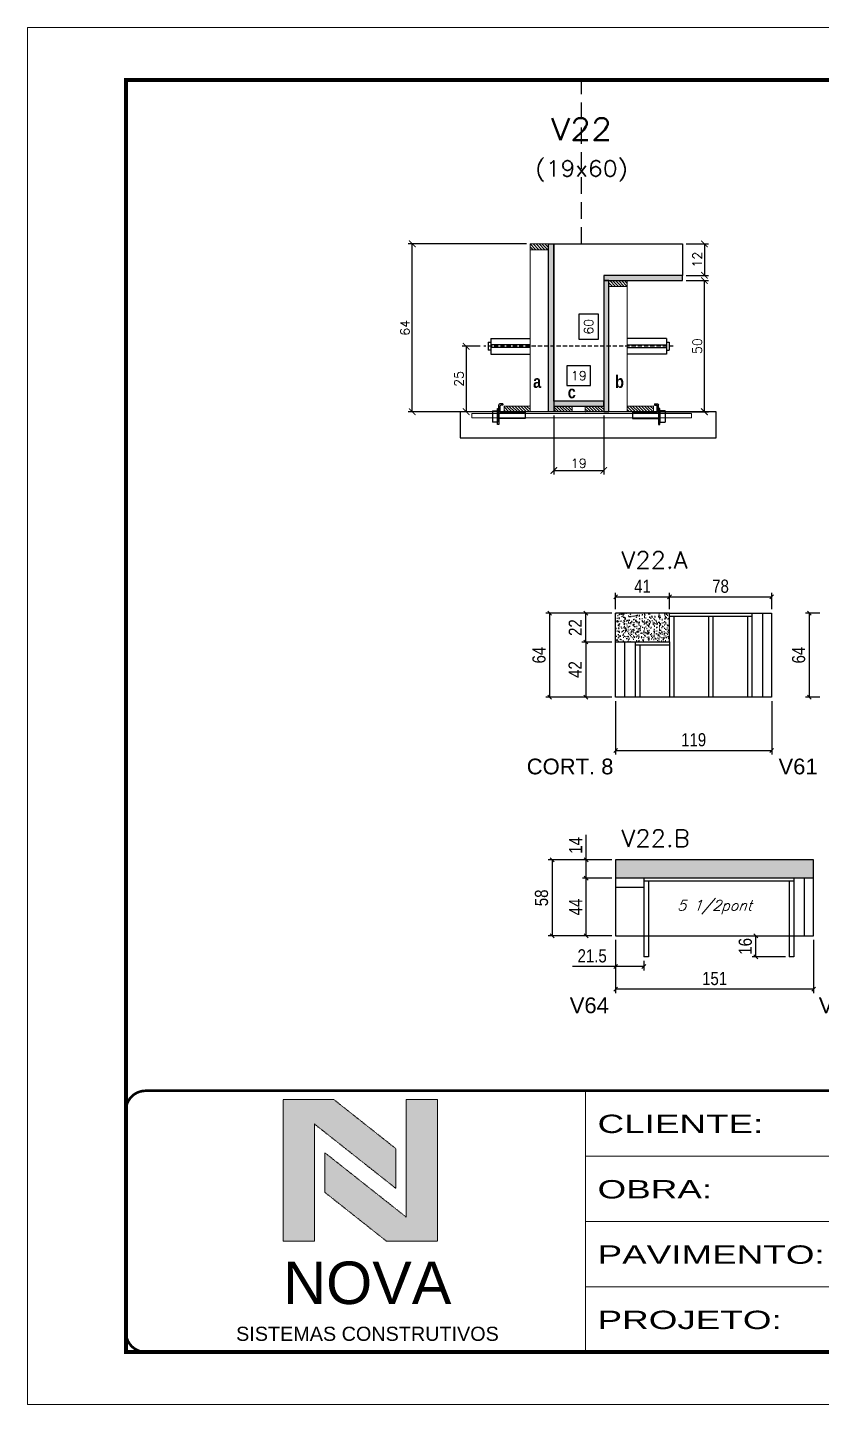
# Model space of a CAD drawing. Extents: x 0 to 6325, y 5574 to 19307.
# Drawn here: x 0 to 605, y 9020 to 10070 of the extents above; entities that cross this region are included whole.
import ezdxf
from ezdxf.enums import TextEntityAlignment as Align

# ---------------------------------------------------------------- set-up
doc = ezdxf.new("R2010")
doc.units = 0
for name, pattern in [('CONTINUO', [0]), ('DASHED', [0.75, 0.5, -0.25]), ('HIDDEN', [9.525, 6.35, -3.175])]:
    doc.linetypes.add(name, pattern=pattern)
for name, color, linetype in [('1', 1, 'Continuous'), ('5', 5, 'Continuous'), ('barrote', 251, 'Continuous'), ('COTA', 241, 'Continuous'), ('Cota Seção (2x)', 4, 'Continuous'), ('detalhes', 4, 'Continuous'), ('Hachura', 253, 'Continuous'), ('Painéis', 200, 'Continuous'), ('presilha', 1, 'Continuous'), ('SARR_2.2x7', 40, 'Continuous'), ('SARR_3.5x7', 81, 'Continuous'), ('TENSOR', 3, 'Continuous'), ('texto', 7, 'Continuous'), ('Texto de Titulo', 7, 'Continuous'), ('Texto Qtd Sarr', 242, 'Continuous')]:
    doc.layers.add(name, color=color, linetype=linetype)
for name, color, linetype, lineweight in [('CARIMBO-LEGENDA', 75, 'Continuous', 15), ('CONCRETO', 251, 'Continuous', 25), ('Folhas', 255, 'Continuous', 9), ('Madeira', 126, 'Continuous', 18), ('SARRAFO DE PRESSAO', 251, 'DASHED', 9), ('SCO-___-LAJ', 2, 'Continuous', 0), ('Texto Seção', 7, 'Continuous', 15)]:
    doc.layers.add(name, color=color, linetype=linetype, lineweight=lineweight)
doc.styles.add('arial', font='arial.ttf')
doc.styles.add('COTA TECNICA', font='techl___.ttf', dxfattribs={"height": 10})
doc.styles.add('REGUA-120', font='ROMANS.shx', dxfattribs={"height": 15})
doc.styles.add('Romans', font='romans.shx')
doc.styles.get("Standard").update_dxf_attribs({"font": 'arial.ttf'})
doc.styles.add('TECNICA', font='techb___.ttf', dxfattribs={"height": 10})
doc.styles.add('Tecnologia', font='')
doc.styles.get('Tecnologia').set_extended_font_data('Forgotten Futurist')
doc.dimstyles.new('Cota Seção (2x)', dxfattribs={"dimtxt": 7, "dimasz": 5, "dimexe": 3, "dimexo": 3, "dimgap": 2, "dimtad": 3, "dimdec": 1, "dimlfac": 0.5, "dimzin": 12, "dimdsep": 46, "dimtxsty": 'Romans', "dimblk": 'ARCHTICK', "dimcen": 0, "dimclrd": 4, "dimclre": 4, "dimclrt": 1, "dimadec": 1, "dimazin": 3, "dimtfac": 1, "dimtdec": 1, "dimtmove": 0, "dimatfit": 3, "dimldrblk": 'OBLIQUE', "dimfxl": 1, "dimtolj": 1, "dimtzin": 12, "dimarcsym": 0})
doc.dimstyles.new('Cota Seção interna', dxfattribs={"dimtxt": 7, "dimasz": 6, "dimexe": 0.18, "dimexo": 2, "dimgap": -4, "dimtad": 3, "dimdec": 1, "dimlfac": 0.5, "dimzin": 12, "dimdsep": 46, "dimtxsty": 'Romans', "dimblk": 'ARCHTICK', "dimcen": 0.09, "dimse1": 1, "dimse2": 1, "dimsd1": 1, "dimsd2": 1, "dimclrd": 180, "dimclre": 5, "dimclrt": 1, "dimadec": 0, "dimazin": 3, "dimtfac": 1, "dimtdec": 1, "dimtofl": 0, "dimtmove": 0, "dimatfit": 3, "dimldrblk": 'ARCHTICK', "dimfxl": 1, "dimtolj": 1, "dimtzin": 0, "dimarcsym": 0})
doc.dimstyles.new('PAINEL', dxfattribs={"dimtxt": 10, "dimasz": 3, "dimexe": 3, "dimexo": 3, "dimgap": 3, "dimtad": 1, "dimdec": 1, "dimzin": 12, "dimdsep": 46, "dimtxsty": 'COTA TECNICA', "dimblk1": 'OBLIQUE', "dimblk2": 'OBLIQUE', "dimsah": 1, "dimcen": 0.9, "dimclrd": 4, "dimclre": 4, "dimclrt": 240, "dimadec": 1, "dimazin": 3, "dimtfac": 1, "dimtdec": 1, "dimtmove": 0, "dimatfit": 3, "dimfxl": 1, "dimtolj": 1, "dimtzin": 12, "dimarcsym": 0})
pattern_1 = [(315, (23357.9928, 1547.3305), (1.12253202, 1.12253202), [])]

# ---------------------------------------------------------------- blocks, each defined once
blk = doc.blocks.new('A$C64660E27')
at = {"layer": 'COTA', "true_color": 0x1a1a1a}
h = blk.add_hatch(color=250, dxfattribs=at)
h.dxf.hatch_style = 1
h.paths.add_polyline_path([(185.4, -11.6), (142.4, -11.6), (142.4, -131.6), (168.8, -131.6), (168.8, -32.2), (237.7, -86.7), (237.7, -53)])
at = {"layer": 'COTA'}
h = blk.add_hatch(color=20, dxfattribs=at)
h.dxf.hatch_style = 1
h.paths.add_polyline_path([(273, -11.4), (246.6, -11.4), (246.6, -111.1), (177.7, -56.6), (177.7, -90.2), (230, -131.6), (273, -131.6)])
for p, q in [((142.4, -131.6), (142.4, -11.6)), ((142.4, -11.6), (185.4, -11.6)), ((185.4, -11.6), (237.7, -53)), ((273, -11.4), (246.6, -11.4)), ((246.6, -111.1), (246.6, -11.4)), ((273, -11.4), (273, -131.6)), ((168.8, -32.2), (237.7, -86.7)), ((168.8, -131.6), (168.8, -32.2)), ((246.6, -111.1), (177.7, -56.6)), ((177.7, -90.2), (177.7, -56.6)), ((237.7, -86.7), (237.7, -53)), ((230, -131.6), (177.7, -90.2)), ((142.4, -131.6), (168.8, -131.6)), ((273, -131.6), (230, -131.6))]:
    blk.add_line(p, q)
at = {"layer": 'CARIMBO-LEGENDA', "color": 7, "linetype": 'Continuous', "ltscale": 100, "style": 'arial'}
blk.add_text('NOVA', height=36, dxfattribs=at).set_placement((142.4, -184.8))
at = {"layer": 'CARIMBO-LEGENDA', "color": 7, "linetype": 'Continuous', "style": 'arial'}
blk.add_text('SISTEMAS CONSTRUTIVOS', height=12, dxfattribs=at).set_placement((102.5, -216))
blk = doc.blocks.new('9999999999')
at = {"color": 30, "linetype": 'CONTINUO'}
for p, q in [((98564.6, 34230.2), (98564.6, 34429.4)), ((98564.6, 34379.6), (99584, 34379.6)), ((98564.6, 34329.8), (99488, 34329.8)), ((98564.6, 34280), (99488, 34280))]:
    blk.add_line(p, q, dxfattribs=at)
at = {"color": 30, "linetype": 'CONTINUO', "const_width": 2}
blk.add_lwpolyline([(99584, 34230.2), (99584, 34414.4, 0.414214), (99569, 34429.4), (98229, 34429.4, 0.414214), (98214, 34414.4), (98214, 34245.2, 0.414214), (98229, 34230.2), (99584, 34230.2)], format="xyb", dxfattribs=at)
at = {"layer": 'Folhas'}
blk.add_lwpolyline([(98139, 34190.2), (99624, 34190.2), (99624, 35240.2), (98139, 35240.2)], close=True, dxfattribs=at)
at = {"layer": 'Folhas', "color": 30, "const_width": 3}
blk.add_lwpolyline([(98214, 34230.2), (99584, 34230.2), (99584, 35200.2), (98214, 35200.2)], close=True, dxfattribs=at)
at = {"xscale": 0.9, "yscale": 0.9, "zscale": 0.9}
blk.add_blockref('A$C64660E27', (98205.8, 34433.1), dxfattribs=at)
at = {"layer": 'Folhas', "color": 7, "style": 'Tecnologia', "width": 1.5}
for s, p in [('CLIENTE:', (98573.7, 34397.2)), ('OBRA:', (98573.7, 34347.3)), ('PAVIMENTO:', (98573.7, 34297.5)), ('PROJETO:', (98573.7, 34247.7))]:
    blk.add_text(s, height=14, dxfattribs=at).set_placement(p)
blk = doc.blocks.new('titulo1')
at = {"layer": 'Defpoints', "color": 252, "linetype": 'HIDDEN', "ltscale": 2}
blk.add_line((0, 0), (0, 125), dxfattribs=at)
at = {"layer": 'Defpoints', "style": 'Romans', "oblique": 15}
blk.add_attdef('FOLHA', text='', height=10, dxfattribs=at).set_placement((0, 15.6), align=Align.MIDDLE_CENTER)
at = {"layer": 'Texto Qtd Sarr', "color": 3, "style": 'Romans', "oblique": 15}
for tag, height, p in [('TITULO', 17, (0, 71.4)), ('SEÇÃO', 12, (0, 41.5))]:
    blk.add_attdef(tag, text='', height=height, dxfattribs=at).set_placement(p, align=Align.MIDDLE_CENTER)
blk = doc.blocks.new('_ArchTick')
at = {"color": 0, "linetype": 'ByBlock', "const_width": 0.15}
blk.add_lwpolyline([(-0.5, -0.5), (0.5, 0.5)], dxfattribs=at)
blk = doc.blocks.new('*D3208')
at = {"layer": 'COTA', "color": 4, "lineweight": -2, "transparency": 16777216}
for p, q in [((502.4, 9905), (519.2, 9905)), ((516.2, 9905), (516.2, 9881)), ((502.4, 9881), (519.2, 9881))]:
    blk.add_line(p, q, dxfattribs=at)
at = {"layer": 'Defpoints', "color": 0, "transparency": 16777216}
for p in [(499.4, 9905), (499.4, 9881), (516.2, 9881)]:
    blk.add_point(p, dxfattribs=at)
at = {"layer": 'COTA', "color": 4, "lineweight": -2, "transparency": 16777216, "xscale": 5, "yscale": 5, "zscale": 5}
for p, rotation in [((516.2, 9905), 90), ((516.2, 9881), 270)]:
    blk.add_blockref('_ArchTick', p, dxfattribs=dict(at, rotation=rotation))
at = {"layer": 'COTA', "color": 1, "transparency": 16777216, "insert": (510.7, 9893), "char_height": 7, "attachment_point": 5, "rotation": 90, "style": 'Romans'}
blk.add_mtext('\\A1;12', dxfattribs=at)
blk = doc.blocks.new('_Oblique')
at = {"layer": '1', "color": 0, "lineweight": -2}
blk.add_line((-0.5, -0.5), (0.5, 0.5), dxfattribs=at)
blk = doc.blocks.new('*D3209')
at = {"layer": 'COTA', "color": 4, "lineweight": -2, "transparency": 16777216}
for p, q in [((380.4, 9905), (290.4, 9905)), ((293.4, 9777), (293.4, 9905)), ((364.8, 9777), (290.4, 9777))]:
    blk.add_line(p, q, dxfattribs=at)
at = {"layer": 'Defpoints', "color": 0, "transparency": 16777216}
for p in [(293.4, 9905), (383.4, 9905), (367.8, 9777)]:
    blk.add_point(p, dxfattribs=at)
at = {"layer": 'COTA', "color": 4, "lineweight": -2, "transparency": 16777216, "xscale": 5, "yscale": 5, "zscale": 5}
for p, rotation in [((293.4, 9905), 90), ((293.4, 9777), 270)]:
    blk.add_blockref('_ArchTick', p, dxfattribs=dict(at, rotation=rotation))
at = {"layer": 'COTA', "color": 1, "transparency": 16777216, "insert": (287.9, 9841), "char_height": 7, "attachment_point": 5, "rotation": 90, "style": 'Romans'}
blk.add_mtext('\\A1;64', dxfattribs=at)
blk = doc.blocks.new('*D3210')
at = {"layer": 'COTA', "color": 4, "lineweight": -2, "transparency": 16777216}
for p, q in [((502.4, 9877), (519.2, 9877)), ((516.2, 9777), (516.2, 9877)), ((476, 9777), (519.2, 9777))]:
    blk.add_line(p, q, dxfattribs=at)
at = {"layer": 'Defpoints', "color": 0, "transparency": 16777216}
for p in [(499.4, 9877), (516.2, 9877), (473, 9777)]:
    blk.add_point(p, dxfattribs=at)
at = {"layer": 'COTA', "color": 4, "lineweight": -2, "transparency": 16777216, "xscale": 5, "yscale": 5, "zscale": 5}
for p, rotation in [((516.2, 9877), 90), ((516.2, 9777), 270)]:
    blk.add_blockref('_ArchTick', p, dxfattribs=dict(at, rotation=rotation))
at = {"layer": 'COTA', "color": 1, "transparency": 16777216, "insert": (510.7, 9827), "char_height": 7, "attachment_point": 5, "rotation": 90, "style": 'Romans'}
blk.add_mtext('\\A1;50', dxfattribs=at)
blk = doc.blocks.new('*D3211')
at = {"layer": 'Cota Seção (2x)', "color": 180, "lineweight": -2, "transparency": 16777216}
for p, q in [((435.4, 9851.3), (420.4, 9851.3)), ((420.4, 9851.3), (420.4, 9832.3)), ((435.4, 9832.3), (435.4, 9851.3)), ((420.4, 9832.3), (435.4, 9832.3))]:
    blk.add_line(p, q, dxfattribs=at)
at = {"layer": 'Defpoints', "color": 0, "transparency": 16777216}
for p in [(439.4, 9905), (450.4, 9905), (450.4, 9785)]:
    blk.add_point(p, dxfattribs=at)
at = {"layer": 'Cota Seção (2x)', "color": 1, "transparency": 16777216, "insert": (427.9, 9841.8), "char_height": 7, "attachment_point": 5, "rotation": 90, "style": 'Romans'}
blk.add_mtext('\\A1;60', dxfattribs=at)
blk = doc.blocks.new('PRESILHA METÁLICA 1')
at = {"layer": 'presilha'}
for p, q in [((7.5, 10.6), (7.5, 19.9)), ((12, 21), (8.6, 21)), ((9, 11.6), (9, 18.9)), ((12, 19.5), (9.6, 19.5)), ((12, 21), (12, 19.5)), ((0, 13), (6, 13)), ((0, 13), (0, 0)), ((6, 0), (0, 0)), ((6, 15.5), (7.5, 15.5)), ((6, -2.5), (6, 15.5)), ((6, 13), (6, 0)), ((7.5, 15.5), (7.5, -2.5)), ((37.5, 4.1), (7.5, 4.1)), ((37.5, 11), (9.6, 11)), ((37.5, 11), (37.5, 4.1)), ((7.5, -2.5), (6, -2.5))]:
    blk.add_line(p, q, dxfattribs=at)
for centre, radius, start, end in [((8.6, 19.9), 1.14, 90, 180), ((9.6, 18.9), 0.57, 90, 180), ((9.6, 11.6), 0.57, 180, 270)]:
    blk.add_arc(centre, radius, start, end, dxfattribs=at)
blk = doc.blocks.new('*D3212')
at = {"layer": 'COTA', "color": 4, "lineweight": -2, "transparency": 16777216}
for p, q in [((401.4, 9774), (401.4, 9729.2)), ((439.4, 9774), (439.4, 9729.2)), ((401.4, 9732.2), (439.4, 9732.2))]:
    blk.add_line(p, q, dxfattribs=at)
at = {"layer": 'Defpoints', "color": 0, "transparency": 16777216}
for p in [(401.4, 9777), (439.4, 9777), (439.4, 9732.2)]:
    blk.add_point(p, dxfattribs=at)
at = {"layer": 'COTA', "color": 4, "lineweight": -2, "transparency": 16777216, "xscale": 5, "yscale": 5, "zscale": 5, "rotation": 180}
blk.add_blockref('_ArchTick', (401.4, 9732.2), dxfattribs=at)
at = {"layer": 'COTA', "color": 4, "lineweight": -2, "transparency": 16777216, "xscale": 5, "yscale": 5, "zscale": 5}
blk.add_blockref('_ArchTick', (439.4, 9732.2), dxfattribs=at)
at = {"layer": 'COTA', "color": 1, "transparency": 16777216, "insert": (420.4, 9737.7), "char_height": 7, "attachment_point": 5, "style": 'Romans'}
blk.add_mtext('\\A1;19', dxfattribs=at)
blk = doc.blocks.new('*D3213')
at = {"layer": 'Cota Seção (2x)', "color": 180, "lineweight": -2, "transparency": 16777216}
for p, q in [((429.4, 9812), (411.4, 9812)), ((411.4, 9812), (411.4, 9797)), ((429.4, 9797), (429.4, 9812)), ((411.4, 9797), (429.4, 9797))]:
    blk.add_line(p, q, dxfattribs=at)
at = {"layer": 'Defpoints', "color": 0, "transparency": 16777216}
for p in [(439.4, 9793), (401.4, 9777), (439.4, 9777)]:
    blk.add_point(p, dxfattribs=at)
at = {"layer": 'Cota Seção (2x)', "color": 1, "transparency": 16777216, "insert": (420.4, 9804.5), "char_height": 7, "attachment_point": 5, "style": 'Romans'}
blk.add_mtext('\\A1;19', dxfattribs=at)
blk = doc.blocks.new('*D3384')
at = {"layer": 'COTA', "color": 4, "lineweight": -2, "transparency": 16777216}
for p, q in [((445.5, 9601.4), (422.7, 9601.4)), ((425.7, 9601.4), (425.7, 9559.4)), ((445.5, 9559.4), (422.7, 9559.4))]:
    blk.add_line(p, q, dxfattribs=at)
at = {"layer": 'Defpoints', "color": 0, "transparency": 16777216}
for p in [(448.5, 9601.4), (425.7, 9559.4), (448.5, 9559.4)]:
    blk.add_point(p, dxfattribs=at)
at = {"layer": 'COTA', "color": 4, "lineweight": -2, "transparency": 16777216, "xscale": 3, "yscale": 3, "zscale": 3}
for p, rotation in [((425.7, 9601.4), 90), ((425.7, 9559.4), 270)]:
    blk.add_blockref('_Oblique', p, dxfattribs=dict(at, rotation=rotation))
at = {"layer": 'COTA', "color": 240, "transparency": 16777216, "insert": (417.6, 9580.4), "char_height": 10, "attachment_point": 5, "rotation": 90, "style": 'COTA TECNICA'}
blk.add_mtext('\\A1;42', dxfattribs=at)
blk = doc.blocks.new('*D3385')
at = {"layer": 'COTA', "color": 4, "lineweight": -2, "transparency": 16777216}
for p, q in [((448.5, 9556.4), (448.5, 9515.7)), ((567.5, 9556.4), (567.5, 9515.7)), ((448.5, 9518.7), (567.5, 9518.7))]:
    blk.add_line(p, q, dxfattribs=at)
at = {"layer": 'Defpoints', "color": 0, "transparency": 16777216}
for p in [(448.5, 9559.4), (567.5, 9559.4), (567.5, 9518.7)]:
    blk.add_point(p, dxfattribs=at)
at = {"layer": 'COTA', "color": 4, "lineweight": -2, "transparency": 16777216, "xscale": 3, "yscale": 3, "zscale": 3, "rotation": 180}
blk.add_blockref('_Oblique', (448.5, 9518.7), dxfattribs=at)
at = {"layer": 'COTA', "color": 4, "lineweight": -2, "transparency": 16777216, "xscale": 3, "yscale": 3, "zscale": 3}
blk.add_blockref('_Oblique', (567.5, 9518.7), dxfattribs=at)
at = {"layer": 'COTA', "color": 240, "transparency": 16777216, "insert": (508, 9526.8), "char_height": 10, "attachment_point": 5, "style": 'COTA TECNICA'}
blk.add_mtext('\\A1;119', dxfattribs=at)
blk = doc.blocks.new('*D3388')
at = {"layer": 'COTA', "color": 4, "lineweight": -2, "transparency": 16777216}
for p, q in [((445.5, 9623.4), (422.7, 9623.4)), ((425.7, 9601.4), (425.7, 9623.4)), ((445.5, 9601.4), (422.7, 9601.4))]:
    blk.add_line(p, q, dxfattribs=at)
at = {"layer": 'Defpoints', "color": 0, "transparency": 16777216}
for p in [(425.7, 9623.4), (448.5, 9623.4), (448.5, 9601.4)]:
    blk.add_point(p, dxfattribs=at)
at = {"layer": 'COTA', "color": 4, "lineweight": -2, "transparency": 16777216, "xscale": 3, "yscale": 3, "zscale": 3}
for p, rotation in [((425.7, 9623.4), 90), ((425.7, 9601.4), 270)]:
    blk.add_blockref('_Oblique', p, dxfattribs=dict(at, rotation=rotation))
at = {"layer": 'COTA', "color": 240, "transparency": 16777216, "insert": (417.7, 9612.4), "char_height": 10, "attachment_point": 5, "rotation": 90, "style": 'COTA TECNICA'}
blk.add_mtext('\\A1;22', dxfattribs=at)
blk = doc.blocks.new('*D4431')
at = {"layer": 'COTA', "color": 4, "lineweight": -2, "transparency": 16777216}
for p, q in [((448.5, 9626.4), (448.5, 9638.8)), ((448.5, 9635.8), (489.5, 9635.8)), ((489.5, 9626.4), (489.5, 9638.8))]:
    blk.add_line(p, q, dxfattribs=at)
at = {"layer": 'Defpoints', "color": 0, "transparency": 16777216}
for p in [(489.5, 9635.8), (448.5, 9623.4), (489.5, 9623.4)]:
    blk.add_point(p, dxfattribs=at)
at = {"layer": 'COTA', "color": 4, "lineweight": -2, "transparency": 16777216, "xscale": 3, "yscale": 3, "zscale": 3, "rotation": 180}
blk.add_blockref('_Oblique', (448.5, 9635.8), dxfattribs=at)
at = {"layer": 'COTA', "color": 4, "lineweight": -2, "transparency": 16777216, "xscale": 3, "yscale": 3, "zscale": 3}
blk.add_blockref('_Oblique', (489.5, 9635.8), dxfattribs=at)
at = {"layer": 'COTA', "color": 240, "transparency": 16777216, "insert": (469, 9643.9), "char_height": 10, "attachment_point": 5, "style": 'COTA TECNICA'}
blk.add_mtext('\\A1;41', dxfattribs=at)
blk = doc.blocks.new('*D4432')
at = {"layer": 'COTA', "color": 4, "lineweight": -2, "transparency": 16777216}
for p, q in [((489.5, 9626.4), (489.5, 9638.8)), ((489.5, 9635.8), (567.5, 9635.8)), ((567.5, 9626.4), (567.5, 9638.8))]:
    blk.add_line(p, q, dxfattribs=at)
at = {"layer": 'Defpoints', "color": 0, "transparency": 16777216}
for p in [(567.5, 9635.8), (489.5, 9623.4), (567.5, 9623.4)]:
    blk.add_point(p, dxfattribs=at)
at = {"layer": 'COTA', "color": 4, "lineweight": -2, "transparency": 16777216, "xscale": 3, "yscale": 3, "zscale": 3, "rotation": 180}
blk.add_blockref('_Oblique', (489.5, 9635.8), dxfattribs=at)
at = {"layer": 'COTA', "color": 4, "lineweight": -2, "transparency": 16777216, "xscale": 3, "yscale": 3, "zscale": 3}
blk.add_blockref('_Oblique', (567.5, 9635.8), dxfattribs=at)
at = {"layer": 'COTA', "color": 240, "transparency": 16777216, "insert": (528.5, 9643.9), "char_height": 10, "attachment_point": 5, "style": 'COTA TECNICA'}
blk.add_mtext('\\A1;78', dxfattribs=at)
blk = doc.blocks.new('*D3369')
at = {"layer": 'COTA', "color": 4, "lineweight": -2, "transparency": 16777216}
for p, q in [((445.5, 9623.4), (395.2, 9623.4)), ((398.2, 9559.4), (398.2, 9623.4)), ((445.5, 9559.4), (395.2, 9559.4))]:
    blk.add_line(p, q, dxfattribs=at)
at = {"layer": 'Defpoints', "color": 0, "transparency": 16777216}
for p in [(398.2, 9623.4), (448.5, 9623.4), (448.5, 9559.4)]:
    blk.add_point(p, dxfattribs=at)
at = {"layer": 'COTA', "color": 4, "lineweight": -2, "transparency": 16777216, "xscale": 3, "yscale": 3, "zscale": 3}
for p, rotation in [((398.2, 9623.4), 90), ((398.2, 9559.4), 270)]:
    blk.add_blockref('_Oblique', p, dxfattribs=dict(at, rotation=rotation))
at = {"layer": 'COTA', "color": 240, "transparency": 16777216, "insert": (390.1, 9591.4), "char_height": 10, "attachment_point": 5, "rotation": 90, "style": 'COTA TECNICA'}
blk.add_mtext('\\A1;64', dxfattribs=at)
blk = doc.blocks.new('*D3397')
at = {"layer": 'COTA', "color": 4, "lineweight": -2, "transparency": 16777216}
for p, q in [((448.5, 9374.3), (448.5, 9333.6)), ((599.5, 9374.3), (599.5, 9333.6)), ((599.5, 9336.6), (448.5, 9336.6))]:
    blk.add_line(p, q, dxfattribs=at)
at = {"layer": 'Defpoints', "color": 0, "transparency": 16777216}
for p in [(448.5, 9377.3), (599.5, 9377.3), (448.5, 9336.6)]:
    blk.add_point(p, dxfattribs=at)
at = {"layer": 'COTA', "color": 4, "lineweight": -2, "transparency": 16777216, "xscale": 3, "yscale": 3, "zscale": 3, "rotation": 180}
blk.add_blockref('_Oblique', (448.5, 9336.6), dxfattribs=at)
at = {"layer": 'COTA', "color": 4, "lineweight": -2, "transparency": 16777216, "xscale": 3, "yscale": 3, "zscale": 3}
blk.add_blockref('_Oblique', (599.5, 9336.6), dxfattribs=at)
at = {"layer": 'COTA', "color": 240, "transparency": 16777216, "insert": (524, 9344.7), "char_height": 10, "attachment_point": 5, "style": 'COTA TECNICA'}
blk.add_mtext('\\A1;151', dxfattribs=at)
blk = doc.blocks.new('*D4446')
at = {"layer": 'COTA', "color": 4, "lineweight": -2, "transparency": 16777216}
for p, q in [((445.5, 9421.3), (423.1, 9421.3)), ((426.1, 9377.3), (426.1, 9421.3)), ((445.5, 9377.3), (423.1, 9377.3))]:
    blk.add_line(p, q, dxfattribs=at)
at = {"layer": 'Defpoints', "color": 0, "transparency": 16777216}
for p in [(426.1, 9421.3), (448.5, 9421.3), (448.5, 9377.3)]:
    blk.add_point(p, dxfattribs=at)
at = {"layer": 'COTA', "color": 4, "lineweight": -2, "transparency": 16777216, "xscale": 3, "yscale": 3, "zscale": 3}
for p, rotation in [((426.1, 9421.3), 90), ((426.1, 9377.3), 270)]:
    blk.add_blockref('_Oblique', p, dxfattribs=dict(at, rotation=rotation))
at = {"layer": 'COTA', "color": 240, "transparency": 16777216, "insert": (418, 9399.3), "char_height": 10, "attachment_point": 5, "rotation": 90, "style": 'COTA TECNICA'}
blk.add_mtext('\\A1;44', dxfattribs=at)
blk = doc.blocks.new('*D4447')
at = {"layer": 'COTA', "color": 4, "lineweight": -2, "transparency": 16777216}
for p, q in [((426.1, 9435.3), (426.1, 9454.4)), ((445.5, 9435.3), (423.1, 9435.3)), ((426.1, 9421.3), (426.1, 9435.3)), ((445.5, 9421.3), (423.1, 9421.3))]:
    blk.add_line(p, q, dxfattribs=at)
at = {"layer": 'Defpoints', "color": 0, "transparency": 16777216}
for p in [(426.1, 9435.3), (448.5, 9435.3), (448.5, 9421.3)]:
    blk.add_point(p, dxfattribs=at)
at = {"layer": 'COTA', "color": 4, "lineweight": -2, "transparency": 16777216, "xscale": 3, "yscale": 3, "zscale": 3}
for p, rotation in [((426.1, 9435.3), 90), ((426.1, 9421.3), 270)]:
    blk.add_blockref('_Oblique', p, dxfattribs=dict(at, rotation=rotation))
at = {"layer": 'COTA', "color": 240, "transparency": 16777216, "insert": (418, 9446.3), "char_height": 10, "attachment_point": 5, "rotation": 90, "style": 'COTA TECNICA'}
blk.add_mtext('\\A1;14', dxfattribs=at)
blk = doc.blocks.new('*D3398')
at = {"layer": 'COTA', "color": 4, "lineweight": -2, "transparency": 16777216}
for p, q in [((445.5, 9435.3), (397.1, 9435.3)), ((400.1, 9435.3), (400.1, 9377.3)), ((445.5, 9377.3), (397.1, 9377.3))]:
    blk.add_line(p, q, dxfattribs=at)
at = {"layer": 'Defpoints', "color": 0, "transparency": 16777216}
for p in [(448.5, 9435.3), (400.1, 9377.3), (448.5, 9377.3)]:
    blk.add_point(p, dxfattribs=at)
at = {"layer": 'COTA', "color": 4, "lineweight": -2, "transparency": 16777216, "xscale": 3, "yscale": 3, "zscale": 3}
for p, rotation in [((400.1, 9435.3), 90), ((400.1, 9377.3), 270)]:
    blk.add_blockref('_Oblique', p, dxfattribs=dict(at, rotation=rotation))
at = {"layer": 'COTA', "color": 240, "transparency": 16777216, "insert": (392, 9406.3), "char_height": 10, "attachment_point": 5, "rotation": 90, "style": 'COTA TECNICA'}
blk.add_mtext('\\A1;58', dxfattribs=at)
blk = doc.blocks.new('*D4448')
at = {"layer": 'COTA', "color": 4, "lineweight": -2, "transparency": 16777216}
for p, q in [((555.5, 9361.3), (555.5, 9377.3)), ((578, 9361.3), (552.5, 9361.3))]:
    blk.add_line(p, q, dxfattribs=at)
at = {"layer": 'Defpoints', "color": 0, "transparency": 16777216}
for p in [(555.5, 9377.3), (555.5, 9377.3), (581, 9361.3)]:
    blk.add_point(p, dxfattribs=at)
at = {"layer": 'COTA', "color": 4, "lineweight": -2, "transparency": 16777216, "xscale": 3, "yscale": 3, "zscale": 3}
for p, rotation in [((555.5, 9377.3), 90), ((555.5, 9361.3), 270)]:
    blk.add_blockref('_Oblique', p, dxfattribs=dict(at, rotation=rotation))
at = {"layer": 'COTA', "color": 240, "transparency": 16777216, "insert": (547.4, 9369.3), "char_height": 10, "attachment_point": 5, "rotation": 90, "style": 'COTA TECNICA'}
blk.add_mtext('\\A1;16', dxfattribs=at)
blk = doc.blocks.new('*D4449')
at = {"layer": 'COTA', "color": 4, "lineweight": -2, "transparency": 16777216}
for p, q in [((448.5, 9374.3), (448.5, 9350.9)), ((470, 9358.3), (470, 9350.9)), ((448.5, 9353.9), (415.7, 9353.9)), ((470, 9353.9), (448.5, 9353.9))]:
    blk.add_line(p, q, dxfattribs=at)
at = {"layer": 'Defpoints', "color": 0, "transparency": 16777216}
for p in [(448.5, 9377.3), (470, 9361.3), (470, 9353.9)]:
    blk.add_point(p, dxfattribs=at)
at = {"layer": 'COTA', "color": 4, "lineweight": -2, "transparency": 16777216, "xscale": 3, "yscale": 3, "zscale": 3, "rotation": 180}
blk.add_blockref('_Oblique', (448.5, 9353.9), dxfattribs=at)
at = {"layer": 'COTA', "color": 4, "lineweight": -2, "transparency": 16777216, "xscale": 3, "yscale": 3, "zscale": 3}
blk.add_blockref('_Oblique', (470, 9353.9), dxfattribs=at)
at = {"layer": 'COTA', "color": 240, "transparency": 16777216, "insert": (430.6, 9362), "char_height": 10, "attachment_point": 5, "style": 'COTA TECNICA'}
blk.add_mtext('\\A1;21.5', dxfattribs=at)
blk = doc.blocks.new('*D4452')
at = {"layer": 'COTA', "color": 4, "lineweight": -2, "transparency": 16777216}
for p, q in [((604.1, 9623.4), (593.2, 9623.4)), ((596.2, 9623.4), (596.2, 9559.4)), ((604.1, 9559.4), (593.2, 9559.4))]:
    blk.add_line(p, q, dxfattribs=at)
at = {"layer": 'Defpoints', "color": 0, "transparency": 16777216}
for p in [(607.1, 9623.4), (596.2, 9559.4), (607.1, 9559.4)]:
    blk.add_point(p, dxfattribs=at)
at = {"layer": 'COTA', "color": 4, "lineweight": -2, "transparency": 16777216, "xscale": 3, "yscale": 3, "zscale": 3}
for p, rotation in [((596.2, 9623.4), 90), ((596.2, 9559.4), 270)]:
    blk.add_blockref('_Oblique', p, dxfattribs=dict(at, rotation=rotation))
at = {"layer": 'COTA', "color": 240, "transparency": 16777216, "insert": (588.1, 9591.4), "char_height": 10, "attachment_point": 5, "rotation": 90, "style": 'COTA TECNICA'}
blk.add_mtext('\\A1;64', dxfattribs=at)
blk = doc.blocks.new('*D4170')
at = {"layer": 'COTA', "color": 4, "lineweight": -2, "transparency": 16777216}
for p, q in [((345.1, 9826.9), (331.5, 9826.9)), ((334.5, 9826.9), (334.5, 9777)), ((350.1, 9777), (331.5, 9777))]:
    blk.add_line(p, q, dxfattribs=at)
at = {"layer": 'Defpoints', "color": 0, "transparency": 16777216}
for p in [(348.1, 9826.9), (334.5, 9777), (353.1, 9777)]:
    blk.add_point(p, dxfattribs=at)
at = {"layer": 'COTA', "color": 4, "lineweight": -2, "transparency": 16777216, "xscale": 5, "yscale": 5, "zscale": 5}
for p, rotation in [((334.5, 9826.9), 90), ((334.5, 9777), 270)]:
    blk.add_blockref('_ArchTick', p, dxfattribs=dict(at, rotation=rotation))
at = {"layer": 'COTA', "color": 1, "transparency": 16777216, "insert": (329, 9802), "char_height": 7, "attachment_point": 5, "rotation": 90, "style": 'Romans'}
blk.add_mtext('\\A1;25', dxfattribs=at)

msp = doc.modelspace()

# ---------------------------------------------------------------- hatches: boundary and pattern name
at = {"layer": 'COTA'}
h = msp.add_hatch(dxfattribs=at)
h.set_pattern_fill('AR-CONC', color=256, scale=0.03)
h.set_pattern_definition([(50, (242.687, 1148.575), (5.46554, -0.4781726), [0.5715, -6.2865]), (355, (242.687, 1148.575), (-1.0573026, 5.7317054), [0.4572, -5.0292175]), (100.451445, (243.1425, 1148.535), (4.4082374, 5.2535326), [0.4857003, -5.3427073]), (46.1842, (242.687, 1150.099), (8.132371, -1.26127), [0.85725, -9.42975]), (96.63556, (243.365, 1149.994), (7.122124, 7.422784), [0.728551, -8.014068]), (351.18415, (242.687, 1150.099), (7.122124, 7.422784), [0.685799, -7.543792]), (21, (243.449, 1149.718), (4.5484317, -3.067956), [0.5715, -6.2865]), (326, (243.449, 1149.718), (1.854061, 5.525639), [0.4572, -5.0292]), (71.451445, (243.828, 1149.4624), (6.4024926, 2.457683), [0.4857003, -5.342698]), (37.5, (242.687, 1148.5751), (0.0926581, 2.53665117), [0, -4.96824, 0, -5.1054, 0, -5.04825]), (7.5, (242.687, 1148.575), (2.0045899, 3.00541724), [0, -2.91084, 0, -4.85394, 0, -1.92405]), (327.5, (240.9877, 1148.5751), (4.06771786, -0.1718623), [0, -1.905, 0, -5.9436, 0, -7.8867]), (317.5, (240.2257, 1148.575), (4.4438754, 0.7627947), [0, -2.4765, 0, -3.94716, 0, -5.6007])])
h.paths.add_polyline_path([(489.45, 9623.41), (448.45, 9623.41), (448.45, 9601.41), (489.45, 9601.41)])
h = msp.add_hatch(dxfattribs=at)
h.set_pattern_fill('AR-CONC', color=256, scale=0.03)
h.set_pattern_definition([(50, (-160.9886, 966.453), (5.46554, -0.4781726), [0.5715, -6.2865]), (355, (-160.9886, 966.453), (-1.0573026, 5.7317054), [0.4572, -5.0292175]), (100.451445, (-160.533, 966.413), (4.4082374, 5.2535326), [0.4857003, -5.3427073]), (46.1842, (-160.9886, 967.977), (8.132371, -1.26127), [0.85725, -9.42975]), (96.63556, (-160.311, 967.872), (7.122124, 7.422784), [0.728551, -8.014068]), (351.18415, (-160.989, 967.977), (7.122124, 7.422784), [0.685799, -7.543792]), (21, (-160.2266, 967.596), (4.5484317, -3.067956), [0.5715, -6.2865]), (326, (-160.2266, 967.596), (1.854061, 5.525639), [0.4572, -5.0292]), (71.451445, (-159.8476, 967.34), (6.4024926, 2.457683), [0.4857003, -5.342698]), (37.5, (-160.9886, 966.453), (0.0926581, 2.53665117), [0, -4.96824, 0, -5.1054, 0, -5.04825]), (7.5, (-160.9886, 966.453), (2.0045899, 3.00541724), [0, -2.91084, 0, -4.85394, 0, -1.92405]), (327.5, (-162.6879, 966.453), (4.06771786, -0.1718623), [0, -1.905, 0, -5.9436, 0, -7.8867]), (317.5, (-163.45, 966.453), (4.4438754, 0.7627947), [0, -2.4765, 0, -3.94716, 0, -5.6007])])
h.paths.add_polyline_path([(448.45, 9435.28), (599.45, 9435.28), (599.45, 9421.28), (448.45, 9421.28)])
at = {"layer": 'Hachura'}
h = msp.add_hatch(dxfattribs=at)
h.set_pattern_fill('ANSI31', color=256, scale=0.5, angle=270, style=0)
h.set_pattern_definition([(315, (23357.9928, 1597.3305), (1.12253202, 1.12253202), [])])
h.paths.add_polyline_path([(397.37, 9900.57), (397.37, 9904.97), (383.37, 9904.97), (383.37, 9900.57)])
h = msp.add_hatch(color=256, dxfattribs=at)
h.dxf.hatch_style = 1
h.paths.add_polyline_path([(397.37, 9904.97), (401.37, 9904.97), (401.37, 9776.97), (397.37, 9776.97)])
h = msp.add_hatch(color=256, dxfattribs=at)
h.dxf.hatch_style = 1
h.paths.add_polyline_path([(499.37, 9876.97), (499.37, 9880.97), (439.37, 9880.97), (439.37, 9876.97)])
h = msp.add_hatch(color=256, dxfattribs=at)
h.dxf.hatch_style = 1
h.paths.add_polyline_path([(443.37, 9876.97), (439.37, 9876.97), (439.37, 9776.97), (443.37, 9776.97)])
h = msp.add_hatch(dxfattribs=at)
h.set_pattern_fill('ANSI31', color=256, scale=0.5, angle=270, style=0)
h.set_pattern_definition([(315, (23357.9928, 1569.3305), (1.12253202, 1.12253202), [])])
h.paths.add_polyline_path([(443.37, 9872.57), (443.37, 9876.97), (457.37, 9876.97), (457.37, 9872.57)])
h = msp.add_hatch(dxfattribs=at)
h.set_pattern_fill('ANSI31', color=256, scale=0.5, angle=270, style=0)
h.set_pattern_definition([(315, (23357.9928, 1547.3305), (1.12253202, 1.12253202), [])])
h.paths.add_polyline_path([(363.37, 9776.97), (363.37, 9781.37), (383.37, 9781.37), (383.37, 9776.97)])
h = msp.add_hatch(color=256, dxfattribs=at)
h.dxf.hatch_style = 1
h.paths.add_polyline_path([(439.37, 9781.37), (439.37, 9784.97), (401.37, 9784.97), (401.37, 9781.37)])
h = msp.add_hatch(dxfattribs=at)
h.set_pattern_fill('ANSI31', color=256, scale=0.5, angle=270, style=0)
h.set_pattern_definition(pattern_1)
h.paths.add_polyline_path([(401.37, 9776.97), (401.37, 9781.37), (415.37, 9781.37), (415.37, 9776.97)])
h = msp.add_hatch(dxfattribs=at)
h.set_pattern_fill('ANSI31', color=256, scale=0.5, angle=270, style=0)
h.set_pattern_definition(pattern_1)
h.paths.add_polyline_path([(439.37, 9776.97), (439.37, 9781.37), (425.37, 9781.37), (425.37, 9776.97)])
h = msp.add_hatch(dxfattribs=at)
h.set_pattern_fill('ANSI31', color=256, scale=0.5, angle=270, style=0)
h.set_pattern_definition(pattern_1)
h.paths.add_polyline_path([(477.37, 9776.97), (477.37, 9781.37), (457.37, 9781.37), (457.37, 9776.97)])

# ---------------------------------------------------------------- linework, layer by layer
at = {"ltscale": 3}
for p, q in [((351.37, 9829.94), (351.37, 9823.94)), ((351.37, 9829.94), (353.37, 9829.94)), ((353.37, 9832.94), (353.37, 9820.94)), ((353.37, 9832.94), (383.37, 9832.94)), ((487.37, 9832.94), (457.37, 9832.94)), ((487.37, 9832.94), (487.37, 9820.94)), ((487.37, 9829.94), (489.37, 9829.94)), ((489.37, 9829.94), (489.37, 9823.94)), ((353.37, 9823.94), (351.37, 9823.94)), ((383.37, 9827.94), (353.37, 9827.94)), ((383.37, 9825.94), (353.37, 9825.94)), ((353.37, 9820.94), (383.37, 9820.94)), ((457.37, 9827.94), (487.37, 9827.94)), ((457.37, 9825.94), (487.37, 9825.94)), ((487.37, 9820.94), (457.37, 9820.94)), ((487.37, 9823.94), (489.37, 9823.94))]:
    msp.add_line(p, q, dxfattribs=at)
at = {"layer": 'barrote'}
msp.add_lwpolyline([(329.92, 9756.97), (525.1, 9756.97), (525.1, 9776.97), (329.92, 9776.97)], close=True, dxfattribs=at)
at = {"layer": 'CONCRETO'}
msp.add_lwpolyline([(401.37, 9880.97), (401.37, 9904.97), (499.37, 9904.97), (499.37, 9880.97), (439.37, 9880.97), (439.37, 9784.97), (401.37, 9784.97), (401.37, 9880.97)], close=True, dxfattribs=at)
at = {"layer": 'COTA'}
for p, q in [((448.45, 9601.41), (448.45, 9623.41)), ((489.45, 9623.41), (448.45, 9623.41)), ((489.45, 9601.41), (489.45, 9559.41)), ((599.45, 9435.28), (448.45, 9435.28)), ((448.45, 9435.28), (448.45, 9421.28)), ((599.45, 9421.28), (599.45, 9435.28)), ((473.45, 9361.28), (469.95, 9361.28)), ((584.45, 9361.28), (580.95, 9361.28))]:
    msp.add_line(p, q, dxfattribs=at)
at = {"layer": 'Madeira'}
for points in [[(397.37, 9900.57), (397.37, 9904.97), (383.37, 9904.97), (383.37, 9900.57)], [(397.37, 9904.97), (383.37, 9904.97), (383.37, 9776.97), (397.37, 9776.97)], [(443.37, 9872.57), (443.37, 9876.97), (457.37, 9876.97), (457.37, 9872.57)], [(443.37, 9876.97), (457.37, 9876.97), (457.37, 9776.97), (443.37, 9776.97)], [(363.37, 9776.97), (363.37, 9781.37), (383.37, 9781.37), (383.37, 9776.97)], [(401.37, 9776.97), (401.37, 9781.37), (415.37, 9781.37), (415.37, 9776.97)], [(439.37, 9776.97), (439.37, 9781.37), (425.37, 9781.37), (425.37, 9776.97)], [(477.37, 9776.97), (477.37, 9781.37), (457.37, 9781.37), (457.37, 9776.97)]]:
    msp.add_lwpolyline(points, close=True, dxfattribs=at)
at = {"layer": 'Painéis', "linetype": 'ByBlock'}
for p, q in [((489.45, 9623.41), (567.45, 9623.41)), ((489.45, 9601.41), (489.45, 9623.41)), ((567.45, 9623.41), (567.45, 9559.41)), ((448.45, 9601.41), (489.45, 9601.41)), ((448.45, 9559.41), (448.45, 9601.41)), ((567.45, 9559.41), (448.45, 9559.41)), ((599.45, 9421.28), (448.45, 9421.28)), ((448.45, 9421.28), (448.45, 9377.28)), ((599.45, 9377.28), (599.45, 9421.28)), ((448.45, 9377.28), (599.45, 9377.28))]:
    msp.add_line(p, q, dxfattribs=at)
at = {"layer": 'Painéis'}
for points in [[(397.37, 9904.97), (401.37, 9904.97), (401.37, 9776.97), (397.37, 9776.97)], [(499.37, 9876.97), (499.37, 9880.97), (439.37, 9880.97), (439.37, 9876.97)], [(443.37, 9876.97), (439.37, 9876.97), (439.37, 9776.97), (443.37, 9776.97)], [(439.37, 9781.37), (439.37, 9784.97), (401.37, 9784.97), (401.37, 9781.37)]]:
    msp.add_lwpolyline(points, close=True, dxfattribs=at)
at = {"layer": 'SARR_2.2x7', "linetype": 'Continuous'}
for p, q in [((489.45, 9621.21), (552.45, 9621.21)), ((560.45, 9623.41), (560.45, 9559.41)), ((455.45, 9559.41), (455.45, 9601.41)), ((463.45, 9599.21), (489.45, 9599.21)), ((584.45, 9419.08), (469.95, 9419.08)), ((592.45, 9377.28), (592.45, 9421.28)), ((469.95, 9414.28), (448.45, 9414.28))]:
    msp.add_line(p, q, dxfattribs=at)
at = {"layer": 'SARR_3.5x7'}
for p, q in [((492.95, 9621.21), (492.95, 9559.41)), ((519.2, 9621.21), (519.2, 9559.41)), ((522.7, 9621.21), (522.7, 9559.41)), ((548.95, 9621.21), (548.95, 9559.41)), ((552.45, 9623.41), (552.45, 9559.41)), ((463.45, 9601.41), (463.45, 9559.41)), ((466.95, 9599.21), (466.95, 9559.41)), ((469.95, 9421.28), (469.95, 9361.28)), ((473.45, 9419.08), (473.45, 9361.28)), ((580.95, 9419.08), (580.95, 9361.28)), ((584.45, 9421.28), (584.45, 9361.28))]:
    msp.add_line(p, q, dxfattribs=at)
at = {"layer": 'SCO-___-LAJ', "color": 1}
msp.add_lwpolyline([(338.92, 9775.64), (506.23, 9775.64), (506.23, 9772.44), (338.92, 9772.44)], close=True, dxfattribs=at)
at = {"layer": 'TENSOR', "linetype": 'HIDDEN', "ltscale": 0.5}
msp.add_line((492.37, 9826.94), (348.07, 9826.94), dxfattribs=at)

# ---------------------------------------------------------------- block references
at = {"layer": 'presilha', "yscale": 0.6666666666666666, "zscale": 0.6666666666666666}
for p, xscale in [((354.51, 9769.01), 0.6666666666666666), ((486.24, 9769.01), -0.6666666666666666)]:
    msp.add_blockref('PRESILHA METÁLICA 1', p, dxfattribs=dict(at, xscale=xscale))
at = {"layer": 'SARRAFO DE PRESSAO', "color": 6, "linetype": 'ByBlock'}
msp.add_blockref('9999999999', (-98138.98, -25170.23), dxfattribs=at)
at = {"layer": 'Texto Seção'}
ref = msp.add_blockref('titulo1', (422.57, 9904.97), dxfattribs=at)
ref.add_attrib('TITULO', 'V22', dxfattribs={"layer": 'Texto de Titulo', "color": 7, "height": 17, "style": 'Romans', "width": 1.1}).set_placement((422.57, 9992.47), align=Align.MIDDLE_CENTER)
ref.add_attrib('SEÇÃO', '(19x60)', dxfattribs={"layer": 'Texto de Titulo', "color": 7, "height": 12, "style": 'Romans', "width": 1.1}).set_placement((422.57, 9962.47), align=Align.MIDDLE_CENTER)

# ---------------------------------------------------------------- texts
at = {"layer": '5', "linetype": 'Continuous'}
for s, rotation, p in [('CORT. 8', 0.00004, (380.7, 9500.48)), ('V61', 0.00004, (572.73, 9500.48)), ('V64', 359.99996, (413.5, 9318.36)), ('V63A', 359.99996, (603.4, 9318.36))]:
    msp.add_text(s, height=12, rotation=rotation, dxfattribs=at).set_placement(p)
at = {"layer": 'detalhes', "style": 'TECNICA'}
for s, p in [('a', (385.54, 9795.17)), ('b', (448.09, 9795.16)), ('c', (411.97, 9787.21))]:
    msp.add_text(s, height=9.6, dxfattribs=at).set_placement(p)
at = {"layer": 'texto', "color": 2, "insert": (523.95, 9399.28), "char_height": 8, "attachment_point": 5, "style": 'Romans'}
msp.add_mtext('{\\Q19;\\C256;5 1/2pont}', dxfattribs=at)
at = {"layer": 'Texto Seção', "style": 'REGUA-120', "width": 1.05}
for s, p in [('V22.A', (452.97, 9657.36)), ('V22.B', (452.97, 9445.17))]:
    msp.add_text(s, height=13, dxfattribs=at).set_placement(p)

# ---------------------------------------------------------------- dimensions: what is measured, and where the dimension line sits
at = {"layer": 'COTA'}
for base, p1, p2, angle, dimstyle, picture, middle in [((293.4, 9904.97), (367.77, 9776.97), (383.37, 9904.97), 90, 'Cota Seção (2x)', '*D3209', (287.9, 9840.97)), ((516.24, 9880.97), (499.37, 9904.97), (499.37, 9880.97), 90, 'Cota Seção (2x)', '*D3208', (510.74, 9892.97)), ((516.24, 9876.97), (472.97, 9776.97), (499.37, 9876.97), 90, 'Cota Seção (2x)', '*D3210', (510.74, 9826.97)), ((334.51, 9776.97), (348.07, 9826.94), (353.07, 9776.97), 90, 'Cota Seção (2x)', '*D4170', (329.01, 9801.96)), ((398.19, 9623.41), (448.45, 9559.41), (448.45, 9623.41), 90, 'PAINEL', '*D3369', (390.09, 9591.41)), ((425.69, 9623.41), (448.45, 9601.41), (448.45, 9623.41), 90, 'PAINEL', '*D3388', (417.69, 9612.41)), ((596.17, 9559.41), (607.12, 9623.41), (607.12, 9559.41), 90, 'PAINEL', '*D4452', (588.06, 9591.41)), ((425.69, 9559.41), (448.45, 9601.41), (448.45, 9559.41), 90, 'PAINEL', '*D3384', (417.61, 9580.41)), ((426.07, 9435.28), (448.45, 9421.28), (448.45, 9435.28), 90, 'PAINEL', '*D4447', (417.99, 9446.34)), ((400.13, 9377.28), (448.45, 9435.28), (448.45, 9377.28), 90, 'PAINEL', '*D3398', (391.99, 9406.28)), ((426.07, 9421.28), (448.45, 9377.28), (448.45, 9421.28), 90, 'PAINEL', '*D4446', (417.99, 9399.28)), ((448.45, 9336.57), (599.45, 9377.28), (448.45, 9377.28), 180, 'PAINEL', '*D3397', (523.95, 9344.68))]:
    dim = msp.add_linear_dim(base=base, p1=p1, p2=p2, angle=angle, dimstyle=dimstyle, dxfattribs=at)
    dim.commit()
    dim.dimension.update_dxf_attribs({"geometry": picture, "text_midpoint": middle})
for base, p1, p2, dimstyle, picture, middle in [((439.37, 9732.25), (401.37, 9776.97), (439.37, 9776.97), 'Cota Seção (2x)', '*D3212', (420.37, 9737.75)), ((489.45, 9635.79), (448.45, 9623.41), (489.45, 9623.41), 'PAINEL', '*D4431', (468.95, 9643.86)), ((567.45, 9635.79), (489.45, 9623.41), (567.45, 9623.41), 'PAINEL', '*D4432', (528.45, 9643.88)), ((567.45, 9518.69), (448.45, 9559.41), (567.45, 9559.41), 'PAINEL', '*D3385', (507.95, 9526.78))]:
    dim = msp.add_linear_dim(base=base, p1=p1, p2=p2, dimstyle=dimstyle, dxfattribs=at)
    dim.commit()
    dim.dimension.update_dxf_attribs({"geometry": picture, "text_midpoint": middle})
for base, p1, p2, angle, picture, middle in [((469.95, 9353.93), (448.45, 9377.28), (469.95, 9361.28), 180, '*D4449', (430.56, 9353.93)), ((555.51, 9377.28), (580.95, 9361.28), (555.51, 9377.28), 90, '*D4448', (555.51, 9369.28))]:
    dim = msp.add_linear_dim(base=base, p1=p1, p2=p2, angle=angle, dimstyle='PAINEL', dxfattribs=at)
    dim.commit()
    dim.dimension.update_dxf_attribs({"geometry": picture, "text_midpoint": middle, "dimtype": 160})
at = {"layer": 'Cota Seção (2x)'}
dim = msp.add_linear_dim(base=(439.37, 9904.97), p1=(450.37, 9784.97), p2=(450.37, 9904.97), angle=90, dimstyle='Cota Seção interna', dxfattribs=at)
dim.commit()
dim.dimension.update_dxf_attribs({"geometry": '*D3211', "text_midpoint": (439.37, 9841.78), "dimtype": 160})
dim = msp.add_linear_dim(base=(439.37, 9792.97), p1=(401.37, 9776.97), p2=(439.37, 9776.97), dimstyle='Cota Seção interna', dxfattribs=at)
dim.commit()
dim.dimension.update_dxf_attribs({"geometry": '*D3213', "text_midpoint": (420.37, 9792.97), "dimtype": 160})

doc.saveas('drawing.dxf')
